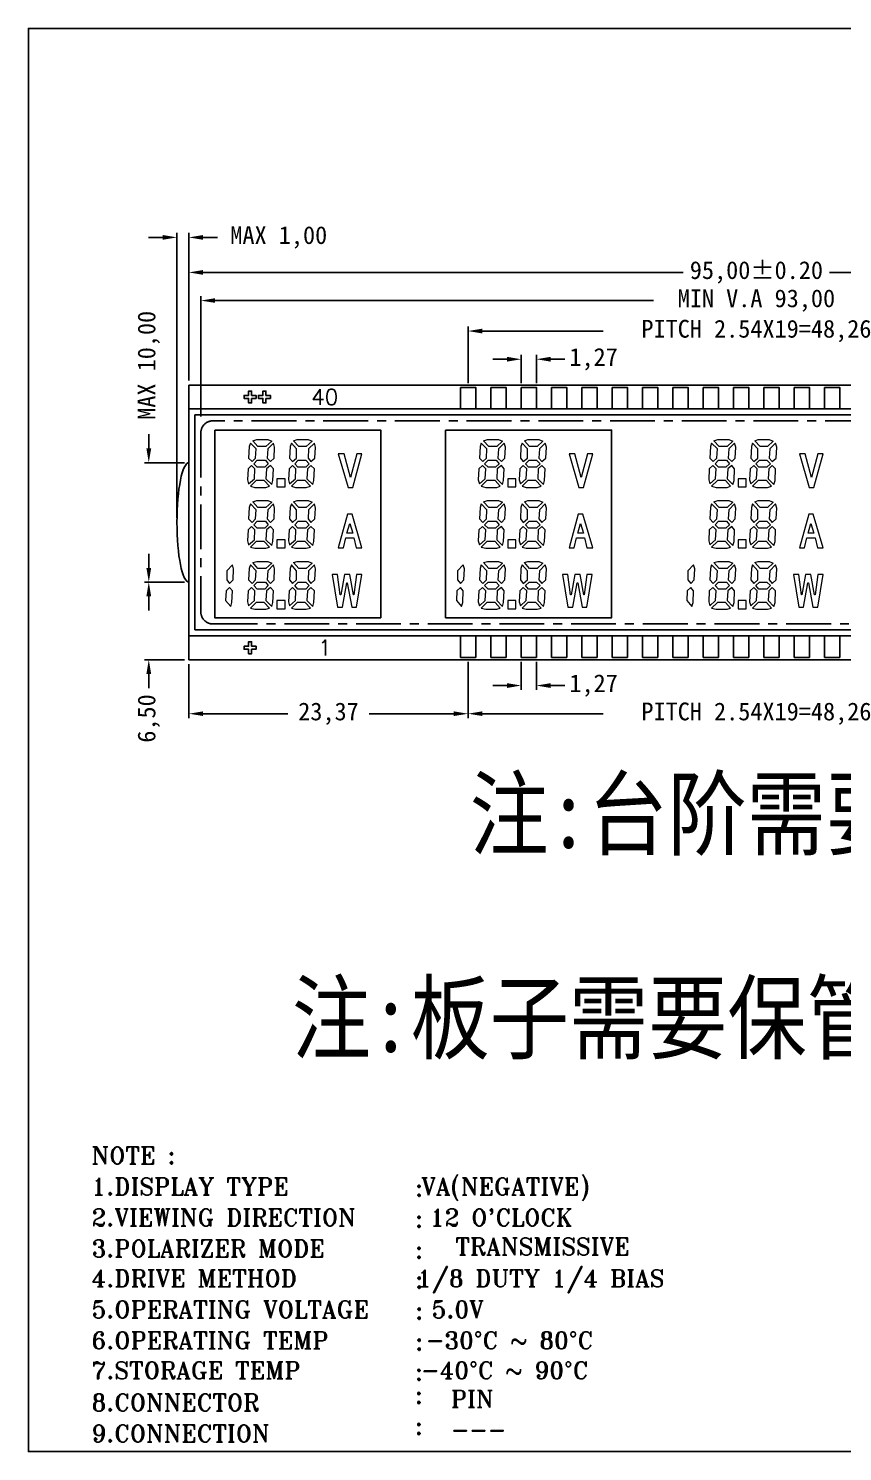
# Model space of a CAD drawing. Header units: millimetres. Extents: x 3718 to 70963, y 572 to 15149.
# Drawn here: x 3717.8 to 3786, y 574.5 to 693.6 of the extents above; entities that cross this region are included whole.
import ezdxf
from ezdxf.enums import TextEntityAlignment as Align

# ---------------------------------------------------------------- set-up
doc = ezdxf.new("R2010")
doc.units = ezdxf.units.MM
doc.header["$LTSCALE"] = 3
doc.linetypes.add('CENTER', pattern=[2, 1.25, -0.25, 0.25, -0.25])
for name, color, linetype in [('DIM', 4, 'Continuous'), ('DWG', 7, 'Continuous'), ('SY1', 2, 'Continuous'), ('SY2', 102, 'Continuous'), ('TEXT', 40, 'Continuous'), ('VA', 6, 'Continuous')]:
    doc.layers.add(name, color=color, linetype=linetype)
doc.styles.add('romans', font='romans.shx')
doc.styles.add('ROMANT', font='ROMANT.shx', dxfattribs={"oblique": 10})
doc.styles.add('th', font='SimSun.ttf')
doc.dimstyles.new('LCDDIM', dxfattribs={"dimtxt": 1.49, "dimasz": 1.192, "dimexe": 0.3725, "dimexo": 0.3725, "dimgap": 0.298, "dimtad": 0, "dimzin": 0, "dimtxsty": 'Standard', "dimcen": 2.5, "dimadec": 0, "dimazin": 0, "dimtfac": 1, "dimtofl": 0, "dimtmove": 0, "dimatfit": 3, "dimfxl": 1, "dimarcsym": 0})

# ---------------------------------------------------------------- blocks, each defined once
blk = doc.blocks.new('*D8')
at = {"layer": 'Defpoints', "color": 0, "linetype": 'ByBlock'}
for p in [(3826.28, 673.21), (3731.28, 663.78), (3826.28, 663.78)]:
    blk.add_point(p, dxfattribs=at)
at = {"layer": 'DIM', "color": 0, "linetype": 'ByBlock', "lineweight": -2}
for p, q in [((3731.28, 664.15), (3731.28, 673.58)), ((3732.47, 673.21), (3772.64, 673.21)), ((3825.08, 673.21), (3784.91, 673.21)), ((3826.28, 664.15), (3826.28, 673.58))]:
    blk.add_line(p, q, dxfattribs=at)
at = {"layer": 'DIM', "color": 0, "linetype": 'ByBlock'}
for points in [[(3732.47, 673.41), (3732.47, 673.01), (3731.28, 673.21)], [(3825.08, 673.41), (3825.08, 673.01), (3826.28, 673.21)]]:
    blk.add_solid(points, dxfattribs=at)
at = {"layer": 'DIM', "color": 4, "linetype": 'ByBlock', "insert": (3778.78, 673.21), "char_height": 1.49, "attachment_point": 5}
blk.add_mtext('95,00%%p0.20', dxfattribs=at)
blk = doc.blocks.new('*D9')
at = {"layer": 'Defpoints', "color": 0, "linetype": 'ByBlock'}
for p in [(3825.28, 670.85), (3732.28, 660.78), (3825.28, 660.78)]:
    blk.add_point(p, dxfattribs=at)
at = {"layer": 'DIM', "color": 0, "linetype": 'ByBlock', "lineweight": -2}
for p, q in [((3732.28, 661.15), (3732.28, 671.23)), ((3733.47, 670.85), (3770.16, 670.85)), ((3824.08, 670.85), (3787.39, 670.85)), ((3825.28, 661.15), (3825.28, 671.23))]:
    blk.add_line(p, q, dxfattribs=at)
at = {"layer": 'DIM', "color": 0, "linetype": 'ByBlock'}
for points in [[(3733.47, 671.05), (3733.47, 670.66), (3732.28, 670.85)], [(3824.08, 671.05), (3824.08, 670.66), (3825.28, 670.85)]]:
    blk.add_solid(points, dxfattribs=at)
at = {"layer": 'DIM', "color": 4, "linetype": 'ByBlock', "insert": (3778.78, 670.85), "char_height": 1.49, "attachment_point": 5}
blk.add_mtext('MIN V.A 93,00', dxfattribs=at)
blk = doc.blocks.new('*D10')
at = {"layer": 'Defpoints', "color": 0, "linetype": 'ByBlock'}
for p in [(3759.09, 640.98), (3760.36, 640.98), (3760.36, 638.62)]:
    blk.add_point(p, dxfattribs=at)
at = {"layer": 'DIM', "color": 0, "linetype": 'ByBlock', "lineweight": -2}
for p, q in [((3759.09, 640.61), (3759.09, 638.25)), ((3760.36, 640.61), (3760.36, 638.25)), ((3757.9, 638.62), (3756.71, 638.62)), ((3761.55, 638.62), (3762.75, 638.62))]:
    blk.add_line(p, q, dxfattribs=at)
at = {"layer": 'DIM', "color": 0, "linetype": 'ByBlock'}
for points in [[(3757.9, 638.82), (3757.9, 638.42), (3759.09, 638.62)], [(3761.55, 638.82), (3761.55, 638.42), (3760.36, 638.62)]]:
    blk.add_solid(points, dxfattribs=at)
at = {"layer": 'DIM', "color": 4, "linetype": 'ByBlock', "insert": (3765.15, 638.62), "char_height": 1.49, "attachment_point": 5}
blk.add_mtext('1,27', dxfattribs=at)
blk = doc.blocks.new('*D12')
at = {"layer": 'Defpoints', "color": 0, "linetype": 'ByBlock'}
for p in [(3754.65, 640.98), (3802.91, 640.98), (3802.91, 636.26)]:
    blk.add_point(p, dxfattribs=at)
at = {"layer": 'DIM', "color": 0, "linetype": 'ByBlock', "lineweight": -2}
for p, q in [((3754.65, 640.61), (3754.65, 635.89)), ((3802.91, 640.61), (3802.91, 635.89)), ((3755.84, 636.26), (3765.94, 636.26)), ((3801.71, 636.26), (3791.62, 636.26))]:
    blk.add_line(p, q, dxfattribs=at)
at = {"layer": 'DIM', "color": 0, "linetype": 'ByBlock'}
for points in [[(3755.84, 636.46), (3755.84, 636.07), (3754.65, 636.26)], [(3801.71, 636.46), (3801.71, 636.07), (3802.91, 636.26)]]:
    blk.add_solid(points, dxfattribs=at)
at = {"layer": 'DIM', "color": 4, "linetype": 'ByBlock', "insert": (3778.78, 636.26), "char_height": 1.49, "attachment_point": 5}
blk.add_mtext('PITCH 2.54X19=48,26', dxfattribs=at)
blk = doc.blocks.new('*D18')
at = {"layer": 'Defpoints', "color": 0, "linetype": 'ByBlock'}
for p in [(3727.92, 657.28), (3731.28, 657.28), (3731.28, 647.28)]:
    blk.add_point(p, dxfattribs=at)
at = {"layer": 'DIM', "color": 0, "linetype": 'ByBlock', "lineweight": -2}
for p, q in [((3727.92, 658.47), (3727.92, 659.66)), ((3730.9, 657.28), (3727.55, 657.28)), ((3730.9, 647.28), (3727.55, 647.28)), ((3727.92, 646.09), (3727.92, 644.9))]:
    blk.add_line(p, q, dxfattribs=at)
at = {"layer": 'DIM', "color": 0, "linetype": 'ByBlock'}
for points in [[(3727.72, 658.47), (3728.12, 658.47), (3727.92, 657.28)], [(3727.72, 646.09), (3728.12, 646.09), (3727.92, 647.28)]]:
    blk.add_solid(points, dxfattribs=at)
at = {"layer": 'DIM', "color": 4, "linetype": 'ByBlock', "insert": (3727.92, 665.43), "char_height": 1.49, "attachment_point": 5, "rotation": 90}
blk.add_mtext('MAX 10,00', dxfattribs=at)
blk = doc.blocks.new('*D19')
at = {"layer": 'Defpoints', "color": 0, "linetype": 'ByBlock'}
for p in [(3731.28, 647.28), (3727.92, 640.78), (3731.28, 640.78)]:
    blk.add_point(p, dxfattribs=at)
at = {"layer": 'DIM', "color": 0, "linetype": 'ByBlock', "lineweight": -2}
for p, q in [((3727.92, 648.47), (3727.92, 649.66)), ((3730.9, 647.28), (3727.55, 647.28)), ((3730.9, 640.78), (3727.55, 640.78)), ((3727.92, 639.59), (3727.92, 638.4))]:
    blk.add_line(p, q, dxfattribs=at)
at = {"layer": 'DIM', "color": 0, "linetype": 'ByBlock'}
for points in [[(3727.72, 648.47), (3728.12, 648.47), (3727.92, 647.28)], [(3727.72, 639.59), (3728.12, 639.59), (3727.92, 640.78)]]:
    blk.add_solid(points, dxfattribs=at)
at = {"layer": 'DIM', "color": 4, "linetype": 'ByBlock', "insert": (3727.92, 635.86), "char_height": 1.49, "attachment_point": 5, "rotation": 90}
blk.add_mtext('6,50', dxfattribs=at)
blk = doc.blocks.new('*D20')
at = {"layer": 'Defpoints', "color": 0, "linetype": 'ByBlock'}
for p in [(3730.28, 676.14), (3731.28, 663.78), (3730.28, 652.28)]:
    blk.add_point(p, dxfattribs=at)
at = {"layer": 'DIM', "color": 0, "linetype": 'ByBlock', "lineweight": -2}
for p, q in [((3729.08, 676.14), (3727.89, 676.14)), ((3730.28, 652.65), (3730.28, 676.51)), ((3731.28, 664.15), (3731.28, 676.51)), ((3732.47, 676.14), (3733.66, 676.14))]:
    blk.add_line(p, q, dxfattribs=at)
at = {"layer": 'DIM', "color": 0, "linetype": 'ByBlock'}
for points in [[(3729.08, 676.34), (3729.08, 675.94), (3730.28, 676.14)], [(3732.47, 676.34), (3732.47, 675.94), (3731.28, 676.14)]]:
    blk.add_solid(points, dxfattribs=at)
at = {"layer": 'DIM', "color": 4, "linetype": 'ByBlock', "insert": (3738.8, 676.14), "char_height": 1.49, "attachment_point": 5}
blk.add_mtext('MAX 1,00', dxfattribs=at)
blk = doc.blocks.new('*D21')
at = {"layer": 'Defpoints', "color": 0, "linetype": 'ByBlock'}
for p in [(3731.28, 640.78), (3754.65, 640.98), (3731.28, 636.26)]:
    blk.add_point(p, dxfattribs=at)
at = {"layer": 'DIM', "color": 0, "linetype": 'ByBlock', "lineweight": -2}
for p, q in [((3731.28, 640.41), (3731.28, 635.89)), ((3754.65, 640.61), (3754.65, 635.89)), ((3732.47, 636.26), (3739.56, 636.26)), ((3753.45, 636.26), (3746.36, 636.26))]:
    blk.add_line(p, q, dxfattribs=at)
at = {"layer": 'DIM', "color": 0, "linetype": 'ByBlock'}
for points in [[(3732.47, 636.46), (3732.47, 636.07), (3731.28, 636.26)], [(3753.45, 636.46), (3753.45, 636.07), (3754.65, 636.26)]]:
    blk.add_solid(points, dxfattribs=at)
at = {"layer": 'DIM', "color": 4, "linetype": 'ByBlock', "insert": (3742.96, 636.26), "char_height": 1.49, "attachment_point": 5}
blk.add_mtext('23,37', dxfattribs=at)
blk = doc.blocks.new('*D22')
at = {"layer": 'Defpoints', "color": 0, "linetype": 'ByBlock'}
for p in [(3760.36, 665.94), (3759.09, 663.58), (3760.36, 663.58)]:
    blk.add_point(p, dxfattribs=at)
at = {"layer": 'DIM', "color": 0, "linetype": 'ByBlock', "lineweight": -2}
for p, q in [((3759.09, 663.95), (3759.09, 666.31)), ((3760.36, 663.95), (3760.36, 666.31)), ((3757.9, 665.94), (3756.71, 665.94)), ((3761.55, 665.94), (3762.75, 665.94))]:
    blk.add_line(p, q, dxfattribs=at)
at = {"layer": 'DIM', "color": 0, "linetype": 'ByBlock'}
for points in [[(3757.9, 666.14), (3757.9, 665.74), (3759.09, 665.94)], [(3761.55, 666.14), (3761.55, 665.74), (3760.36, 665.94)]]:
    blk.add_solid(points, dxfattribs=at)
at = {"layer": 'DIM', "color": 4, "linetype": 'ByBlock', "insert": (3765.15, 665.94), "char_height": 1.49, "attachment_point": 5}
blk.add_mtext('1,27', dxfattribs=at)
blk = doc.blocks.new('*D24')
at = {"layer": 'Defpoints', "color": 0, "linetype": 'ByBlock'}
for p in [(3802.91, 668.3), (3754.65, 663.58), (3802.91, 663.58)]:
    blk.add_point(p, dxfattribs=at)
at = {"layer": 'DIM', "color": 0, "linetype": 'ByBlock', "lineweight": -2}
for p, q in [((3754.65, 663.95), (3754.65, 668.67)), ((3802.91, 663.95), (3802.91, 668.67)), ((3755.84, 668.3), (3765.94, 668.3)), ((3801.71, 668.3), (3791.62, 668.3))]:
    blk.add_line(p, q, dxfattribs=at)
at = {"layer": 'DIM', "color": 0, "linetype": 'ByBlock'}
for points in [[(3755.84, 668.5), (3755.84, 668.1), (3754.65, 668.3)], [(3801.71, 668.5), (3801.71, 668.1), (3802.91, 668.3)]]:
    blk.add_solid(points, dxfattribs=at)
at = {"layer": 'DIM', "color": 4, "linetype": 'ByBlock', "insert": (3778.78, 668.3), "char_height": 1.49, "attachment_point": 5}
blk.add_mtext('PITCH 2.54X19=48,26', dxfattribs=at)

msp = doc.modelspace()

# ---------------------------------------------------------------- linework, layer by layer
at = {"linetype": 'ByBlock'}
msp.add_lwpolyline([(3883.824, 574.488), (3717.849, 574.488), (3717.849, 693.634), (3883.824, 693.634)], close=True, dxfattribs=at)
at = {"layer": 'DWG'}
for points in [[(3731.277, 663.78), (3731.277, 640.78), (3826.277, 640.78), (3826.277, 663.78)], [(3736.527, 662.655), (3736.527, 662.28), (3736.277, 662.28), (3736.277, 662.655), (3735.902, 662.655), (3735.902, 662.905), (3736.277, 662.905), (3736.277, 663.28), (3736.527, 663.28), (3736.527, 662.905), (3736.902, 662.905), (3736.902, 662.655)], [(3737.727, 662.655), (3737.727, 662.28), (3737.477, 662.28), (3737.477, 662.655), (3737.102, 662.655), (3737.102, 662.905), (3737.477, 662.905), (3737.477, 663.28), (3737.727, 663.28), (3737.727, 662.905), (3738.102, 662.905), (3738.102, 662.655)], [(3754.012, 663.58), (3754.012, 661.78), (3755.282, 661.78), (3755.282, 663.58)], [(3756.552, 663.58), (3756.552, 661.78), (3757.822, 661.78), (3757.822, 663.58)], [(3759.092, 663.58), (3759.092, 661.78), (3760.362, 661.78), (3760.362, 663.58)], [(3761.632, 663.58), (3761.632, 661.78), (3762.902, 661.78), (3762.902, 663.58)], [(3764.172, 663.58), (3764.172, 661.78), (3765.442, 661.78), (3765.442, 663.58)], [(3766.712, 663.58), (3766.712, 661.78), (3767.982, 661.78), (3767.982, 663.58)], [(3769.252, 663.58), (3769.252, 661.78), (3770.522, 661.78), (3770.522, 663.58)], [(3771.792, 663.58), (3771.792, 661.78), (3773.062, 661.78), (3773.062, 663.58)], [(3774.332, 663.58), (3774.332, 661.78), (3775.602, 661.78), (3775.602, 663.58)], [(3776.872, 663.58), (3776.872, 661.78), (3778.142, 661.78), (3778.142, 663.58)], [(3779.412, 663.58), (3779.412, 661.78), (3780.682, 661.78), (3780.682, 663.58)], [(3781.952, 663.58), (3781.952, 661.78), (3783.222, 661.78), (3783.222, 663.58)], [(3784.492, 663.58), (3784.492, 661.78), (3785.762, 661.78), (3785.762, 663.58)], [(3731.777, 643.28), (3731.777, 661.28), (3825.777, 661.28), (3825.777, 643.28)], [(3736.527, 641.655), (3736.527, 641.28), (3736.277, 641.28), (3736.277, 641.655), (3735.902, 641.655), (3735.902, 641.905), (3736.277, 641.905), (3736.277, 642.28), (3736.527, 642.28), (3736.527, 641.905), (3736.902, 641.905), (3736.902, 641.655)], [(3754.012, 640.98), (3754.012, 642.78), (3755.282, 642.78), (3755.282, 640.98)], [(3756.552, 640.98), (3756.552, 642.78), (3757.822, 642.78), (3757.822, 640.98)], [(3759.092, 640.98), (3759.092, 642.78), (3760.362, 642.78), (3760.362, 640.98)], [(3761.632, 640.98), (3761.632, 642.78), (3762.902, 642.78), (3762.902, 640.98)], [(3764.172, 640.98), (3764.172, 642.78), (3765.442, 642.78), (3765.442, 640.98)], [(3766.712, 640.98), (3766.712, 642.78), (3767.982, 642.78), (3767.982, 640.98)], [(3769.252, 640.98), (3769.252, 642.78), (3770.522, 642.78), (3770.522, 640.98)], [(3771.792, 640.98), (3771.792, 642.78), (3773.062, 642.78), (3773.062, 640.98)], [(3774.332, 640.98), (3774.332, 642.78), (3775.602, 642.78), (3775.602, 640.98)], [(3776.872, 640.98), (3776.872, 642.78), (3778.142, 642.78), (3778.142, 640.98)], [(3779.412, 640.98), (3779.412, 642.78), (3780.682, 642.78), (3780.682, 640.98)], [(3781.952, 640.98), (3781.952, 642.78), (3783.222, 642.78), (3783.222, 640.98)], [(3784.492, 640.98), (3784.492, 642.78), (3785.762, 642.78), (3785.762, 640.98)]]:
    msp.add_lwpolyline(points, close=True, dxfattribs=at)
for points in [[(3731.277, 661.78), (3826.277, 661.78)], [(3731.277, 642.78), (3826.277, 642.78)]]:
    msp.add_lwpolyline(points, dxfattribs=at)
at = {"layer": 'DWG', "lineweight": 0}
for points in [[(3736.424, 658.925), (3736.328, 658.635), (3736.28, 657.671), (3736.569, 657.381), (3736.858, 657.671), (3736.907, 658.442)], [(3737.051, 658.635), (3736.617, 659.117), (3736.955, 659.214), (3737.871, 659.214), (3738.209, 659.069), (3737.726, 658.635)], [(3738.353, 658.925), (3737.871, 658.442), (3737.823, 657.671), (3738.112, 657.381), (3738.402, 657.671), (3738.45, 658.587)], [(3739.853, 658.925), (3739.757, 658.635), (3739.709, 657.671), (3739.95, 657.381), (3740.287, 657.671), (3740.287, 658.442)], [(3741.107, 658.635), (3740.48, 658.635), (3740.046, 659.117), (3740.336, 659.214), (3741.252, 659.214), (3741.589, 659.069)], [(3741.782, 658.925), (3741.3, 658.442), (3741.252, 657.671), (3741.493, 657.381), (3741.831, 657.671), (3741.879, 658.587)], [(3755.743, 658.925), (3755.646, 658.635), (3755.598, 657.671), (3755.887, 657.381), (3756.177, 657.671), (3756.225, 658.442)], [(3756.37, 658.635), (3755.936, 659.117), (3756.273, 659.214), (3757.19, 659.214), (3757.527, 659.069), (3757.045, 658.635)], [(3757.672, 658.925), (3757.19, 658.442), (3757.141, 657.671), (3757.431, 657.381), (3757.72, 657.671), (3757.768, 658.587)], [(3759.172, 658.925), (3759.075, 658.635), (3759.027, 657.671), (3759.268, 657.381), (3759.606, 657.671), (3759.606, 658.442)], [(3760.426, 658.635), (3759.799, 658.635), (3759.365, 659.117), (3759.654, 659.214), (3760.57, 659.214), (3760.908, 659.069)], [(3761.101, 658.925), (3760.618, 658.442), (3760.57, 657.671), (3760.811, 657.381), (3761.149, 657.671), (3761.197, 658.587)], [(3775.027, 658.925), (3774.931, 658.635), (3774.882, 657.671), (3775.172, 657.381), (3775.461, 657.671), (3775.509, 658.442)], [(3775.654, 658.635), (3775.22, 659.117), (3775.558, 659.214), (3776.474, 659.214), (3776.811, 659.069), (3776.329, 658.635)], [(3776.956, 658.925), (3776.474, 658.442), (3776.426, 657.671), (3776.715, 657.381), (3777.004, 657.671), (3777.052, 658.587)], [(3778.456, 658.925), (3778.36, 658.635), (3778.311, 657.671), (3778.552, 657.381), (3778.89, 657.671), (3778.89, 658.442)], [(3779.71, 658.635), (3779.083, 658.635), (3778.649, 659.117), (3778.938, 659.214), (3779.855, 659.214), (3780.192, 659.069)], [(3780.385, 658.925), (3779.903, 658.442), (3779.855, 657.671), (3780.096, 657.381), (3780.433, 657.671), (3780.481, 658.587)], [(3745.325, 658.008), (3744.795, 656.031), (3744.265, 658.008), (3743.782, 658.008), (3744.602, 655.211), (3744.988, 655.211), (3745.759, 658.008)], [(3764.644, 658.008), (3764.113, 656.031), (3763.583, 658.008), (3763.101, 658.008), (3763.92, 655.211), (3764.306, 655.211), (3765.078, 658.008)], [(3783.928, 658.008), (3783.398, 656.031), (3782.867, 658.008), (3782.385, 658.008), (3783.205, 655.211), (3783.591, 655.211), (3784.362, 658.008)], [(3736.183, 655.838), (3736.28, 655.501), (3736.762, 655.935), (3736.81, 656.755), (3736.521, 657.044), (3736.232, 656.755)], [(3737.003, 657.478), (3737.678, 657.478), (3737.919, 657.189), (3737.63, 656.899), (3737.003, 656.899), (3736.714, 657.189)], [(3738.305, 655.79), (3738.353, 656.755), (3738.112, 657.044), (3737.775, 656.755), (3737.726, 655.935), (3738.209, 655.453)], [(3739.612, 655.838), (3739.709, 655.501), (3740.191, 655.935), (3740.239, 656.755), (3739.95, 657.044), (3739.66, 656.755)], [(3740.432, 657.478), (3741.059, 657.478), (3741.348, 657.189), (3741.059, 656.899), (3740.384, 656.899), (3740.143, 657.189)], [(3741.155, 655.935), (3741.638, 655.453), (3741.734, 655.79), (3741.782, 656.755), (3741.493, 657.044), (3741.204, 656.755)], [(3755.502, 655.838), (3755.598, 655.501), (3756.08, 655.935), (3756.129, 656.755), (3755.839, 657.044), (3755.55, 656.755)], [(3756.321, 657.478), (3756.997, 657.478), (3757.238, 657.189), (3756.948, 656.899), (3756.321, 656.899), (3756.032, 657.189)], [(3757.624, 655.79), (3757.672, 656.755), (3757.431, 657.044), (3757.093, 656.755), (3757.045, 655.935), (3757.527, 655.453)], [(3758.931, 655.838), (3759.027, 655.501), (3759.509, 655.935), (3759.558, 656.755), (3759.268, 657.044), (3758.979, 656.755)], [(3759.75, 657.478), (3760.377, 657.478), (3760.667, 657.189), (3760.377, 656.899), (3759.702, 656.899), (3759.461, 657.189)], [(3760.474, 655.935), (3760.956, 655.453), (3761.052, 655.79), (3761.101, 656.755), (3760.811, 657.044), (3760.522, 656.755)], [(3774.786, 655.838), (3774.882, 655.501), (3775.365, 655.935), (3775.413, 656.755), (3775.124, 657.044), (3774.834, 656.755)], [(3775.606, 657.478), (3776.281, 657.478), (3776.522, 657.189), (3776.233, 656.899), (3775.606, 656.899), (3775.316, 657.189)], [(3776.908, 655.79), (3776.956, 656.755), (3776.715, 657.044), (3776.377, 656.755), (3776.329, 655.935), (3776.811, 655.453)], [(3778.215, 655.838), (3778.311, 655.501), (3778.794, 655.935), (3778.842, 656.755), (3778.552, 657.044), (3778.263, 656.755)], [(3779.035, 657.478), (3779.662, 657.478), (3779.951, 657.189), (3779.662, 656.899), (3778.986, 656.899), (3778.745, 657.189)], [(3779.758, 655.935), (3780.24, 655.453), (3780.337, 655.79), (3780.385, 656.755), (3780.096, 657.044), (3779.806, 656.755)], [(3736.907, 655.79), (3736.424, 655.308), (3736.81, 655.211), (3737.726, 655.211), (3738.016, 655.308), (3737.582, 655.79)], [(3739.323, 655.26), (3739.323, 655.935), (3738.648, 655.935), (3738.648, 655.26)], [(3741.011, 655.79), (3740.336, 655.79), (3739.853, 655.308), (3740.191, 655.211), (3741.107, 655.211), (3741.445, 655.308)], [(3756.225, 655.79), (3755.743, 655.308), (3756.129, 655.211), (3757.045, 655.211), (3757.334, 655.308), (3756.9, 655.79)], [(3758.641, 655.26), (3758.641, 655.935), (3757.966, 655.935), (3757.966, 655.26)], [(3760.329, 655.79), (3759.654, 655.79), (3759.172, 655.308), (3759.509, 655.211), (3760.426, 655.211), (3760.763, 655.308)], [(3775.509, 655.79), (3775.027, 655.308), (3775.413, 655.211), (3776.329, 655.211), (3776.618, 655.308), (3776.184, 655.79)], [(3777.925, 655.26), (3777.925, 655.935), (3777.25, 655.935), (3777.25, 655.26)], [(3779.613, 655.79), (3778.938, 655.79), (3778.456, 655.308), (3778.794, 655.211), (3779.71, 655.211), (3780.047, 655.308)], [(3736.424, 653.822), (3736.328, 653.533), (3736.28, 652.568), (3736.569, 652.279), (3736.858, 652.568), (3736.907, 653.34)], [(3737.051, 653.533), (3736.617, 654.015), (3736.955, 654.111), (3737.871, 654.111), (3738.209, 653.967), (3737.726, 653.533)], [(3738.353, 653.822), (3737.871, 653.34), (3737.823, 652.568), (3738.112, 652.279), (3738.402, 652.568), (3738.45, 653.484)], [(3739.853, 653.822), (3739.757, 653.533), (3739.709, 652.568), (3739.95, 652.279), (3740.287, 652.568), (3740.287, 653.34)], [(3741.107, 653.533), (3740.48, 653.533), (3740.046, 654.015), (3740.336, 654.111), (3741.252, 654.111), (3741.589, 653.967)], [(3741.782, 653.822), (3741.3, 653.34), (3741.252, 652.568), (3741.493, 652.279), (3741.831, 652.568), (3741.879, 653.484)], [(3744.94, 652.958), (3744.554, 652.958), (3743.782, 650.161), (3744.216, 650.161), (3744.409, 650.981), (3745.084, 650.981), (3745.277, 650.161), (3745.759, 650.161)], [(3755.743, 653.822), (3755.646, 653.533), (3755.598, 652.568), (3755.887, 652.279), (3756.177, 652.568), (3756.225, 653.34)], [(3756.37, 653.533), (3755.936, 654.015), (3756.273, 654.111), (3757.19, 654.111), (3757.527, 653.967), (3757.045, 653.533)], [(3757.672, 653.822), (3757.19, 653.34), (3757.141, 652.568), (3757.431, 652.279), (3757.72, 652.568), (3757.768, 653.484)], [(3759.172, 653.822), (3759.075, 653.533), (3759.027, 652.568), (3759.268, 652.279), (3759.606, 652.568), (3759.606, 653.34)], [(3760.426, 653.533), (3759.799, 653.533), (3759.365, 654.015), (3759.654, 654.111), (3760.57, 654.111), (3760.908, 653.967)], [(3761.101, 653.822), (3760.618, 653.34), (3760.57, 652.568), (3760.811, 652.279), (3761.149, 652.568), (3761.197, 653.484)], [(3764.258, 652.958), (3763.872, 652.958), (3763.101, 650.161), (3763.535, 650.161), (3763.728, 650.981), (3764.403, 650.981), (3764.596, 650.161), (3765.078, 650.161)], [(3775.027, 653.822), (3774.931, 653.533), (3774.882, 652.568), (3775.172, 652.279), (3775.461, 652.568), (3775.509, 653.34)], [(3775.654, 653.533), (3775.22, 654.015), (3775.558, 654.111), (3776.474, 654.111), (3776.811, 653.967), (3776.329, 653.533)], [(3776.956, 653.822), (3776.474, 653.34), (3776.426, 652.568), (3776.715, 652.279), (3777.004, 652.568), (3777.052, 653.484)], [(3778.456, 653.822), (3778.36, 653.533), (3778.311, 652.568), (3778.552, 652.279), (3778.89, 652.568), (3778.89, 653.34)], [(3779.71, 653.533), (3779.083, 653.533), (3778.649, 654.015), (3778.938, 654.111), (3779.855, 654.111), (3780.192, 653.967)], [(3780.385, 653.822), (3779.903, 653.34), (3779.855, 652.568), (3780.096, 652.279), (3780.433, 652.568), (3780.481, 653.484)], [(3783.542, 652.958), (3783.157, 652.958), (3782.385, 650.161), (3782.819, 650.161), (3783.012, 650.981), (3783.687, 650.981), (3783.88, 650.161), (3784.362, 650.161)], [(3736.183, 650.736), (3736.28, 650.398), (3736.762, 650.832), (3736.81, 651.652), (3736.521, 651.941), (3736.232, 651.652)], [(3737.003, 652.375), (3737.678, 652.375), (3737.919, 652.086), (3737.63, 651.797), (3737.003, 651.797), (3736.714, 652.086)], [(3738.305, 650.688), (3738.353, 651.652), (3738.112, 651.941), (3737.775, 651.652), (3737.726, 650.832), (3738.209, 650.35)], [(3739.612, 650.736), (3739.709, 650.398), (3740.191, 650.832), (3740.239, 651.652), (3739.95, 651.941), (3739.66, 651.652)], [(3740.432, 652.375), (3741.059, 652.375), (3741.348, 652.086), (3741.059, 651.797), (3740.384, 651.797), (3740.143, 652.086)], [(3741.155, 650.832), (3741.638, 650.35), (3741.734, 650.688), (3741.782, 651.652), (3741.493, 651.941), (3741.204, 651.652)], [(3744.506, 651.367), (3744.747, 652.187), (3744.988, 651.367)], [(3755.502, 650.736), (3755.598, 650.398), (3756.08, 650.832), (3756.129, 651.652), (3755.839, 651.941), (3755.55, 651.652)], [(3756.321, 652.375), (3756.997, 652.375), (3757.238, 652.086), (3756.948, 651.797), (3756.321, 651.797), (3756.032, 652.086)], [(3757.624, 650.688), (3757.672, 651.652), (3757.431, 651.941), (3757.093, 651.652), (3757.045, 650.832), (3757.527, 650.35)], [(3758.931, 650.736), (3759.027, 650.398), (3759.509, 650.832), (3759.558, 651.652), (3759.268, 651.941), (3758.979, 651.652)], [(3759.75, 652.375), (3760.377, 652.375), (3760.667, 652.086), (3760.377, 651.797), (3759.702, 651.797), (3759.461, 652.086)], [(3760.474, 650.832), (3760.956, 650.35), (3761.052, 650.688), (3761.101, 651.652), (3760.811, 651.941), (3760.522, 651.652)], [(3763.824, 651.367), (3764.065, 652.187), (3764.306, 651.367)], [(3774.786, 650.736), (3774.882, 650.398), (3775.365, 650.832), (3775.413, 651.652), (3775.124, 651.941), (3774.834, 651.652)], [(3775.606, 652.375), (3776.281, 652.375), (3776.522, 652.086), (3776.233, 651.797), (3775.606, 651.797), (3775.316, 652.086)], [(3776.908, 650.688), (3776.956, 651.652), (3776.715, 651.941), (3776.377, 651.652), (3776.329, 650.832), (3776.811, 650.35)], [(3778.215, 650.736), (3778.311, 650.398), (3778.794, 650.832), (3778.842, 651.652), (3778.552, 651.941), (3778.263, 651.652)], [(3779.035, 652.375), (3779.662, 652.375), (3779.951, 652.086), (3779.662, 651.797), (3778.986, 651.797), (3778.745, 652.086)], [(3779.758, 650.832), (3780.24, 650.35), (3780.337, 650.688), (3780.385, 651.652), (3780.096, 651.941), (3779.806, 651.652)], [(3783.108, 651.367), (3783.349, 652.187), (3783.591, 651.367)], [(3736.907, 650.688), (3736.424, 650.205), (3736.81, 650.109), (3737.726, 650.109), (3738.016, 650.205), (3737.582, 650.688)], [(3739.323, 650.157), (3739.323, 650.832), (3738.648, 650.832), (3738.648, 650.157)], [(3741.011, 650.688), (3740.336, 650.688), (3739.853, 650.205), (3740.191, 650.109), (3741.107, 650.109), (3741.445, 650.205)], [(3756.225, 650.688), (3755.743, 650.205), (3756.129, 650.109), (3757.045, 650.109), (3757.334, 650.205), (3756.9, 650.688)], [(3758.641, 650.157), (3758.641, 650.832), (3757.966, 650.832), (3757.966, 650.157)], [(3760.329, 650.688), (3759.654, 650.688), (3759.172, 650.205), (3759.509, 650.109), (3760.426, 650.109), (3760.763, 650.205)], [(3775.509, 650.688), (3775.027, 650.205), (3775.413, 650.109), (3776.329, 650.109), (3776.618, 650.205), (3776.184, 650.688)], [(3777.925, 650.157), (3777.925, 650.832), (3777.25, 650.832), (3777.25, 650.157)], [(3779.613, 650.688), (3778.938, 650.688), (3778.456, 650.205), (3778.794, 650.109), (3779.71, 650.109), (3780.047, 650.205)], [(3734.924, 648.72), (3734.442, 648.237), (3734.442, 647.466), (3734.683, 647.176), (3734.973, 647.466), (3735.021, 648.382)], [(3736.424, 648.72), (3736.328, 648.43), (3736.28, 647.466), (3736.569, 647.176), (3736.858, 647.466), (3736.907, 648.237)], [(3737.051, 648.43), (3736.617, 648.912), (3736.955, 649.009), (3737.871, 649.009), (3738.209, 648.864), (3737.726, 648.43)], [(3738.353, 648.72), (3737.871, 648.237), (3737.823, 647.466), (3738.112, 647.176), (3738.402, 647.466), (3738.45, 648.382)], [(3739.853, 648.72), (3739.757, 648.43), (3739.709, 647.466), (3739.95, 647.176), (3740.287, 647.466), (3740.287, 648.237)], [(3741.107, 648.43), (3740.48, 648.43), (3740.046, 648.912), (3740.336, 649.009), (3741.252, 649.009), (3741.589, 648.864)], [(3741.782, 648.72), (3741.3, 648.237), (3741.252, 647.466), (3741.493, 647.176), (3741.831, 647.466), (3741.879, 648.382)], [(3754.243, 648.72), (3753.761, 648.237), (3753.761, 647.466), (3754.002, 647.176), (3754.291, 647.466), (3754.339, 648.382)], [(3755.743, 648.72), (3755.646, 648.43), (3755.598, 647.466), (3755.887, 647.176), (3756.177, 647.466), (3756.225, 648.237)], [(3756.37, 648.43), (3755.936, 648.912), (3756.273, 649.009), (3757.19, 649.009), (3757.527, 648.864), (3757.045, 648.43)], [(3757.672, 648.72), (3757.19, 648.237), (3757.141, 647.466), (3757.431, 647.176), (3757.72, 647.466), (3757.768, 648.382)], [(3759.172, 648.72), (3759.075, 648.43), (3759.027, 647.466), (3759.268, 647.176), (3759.606, 647.466), (3759.606, 648.237)], [(3760.426, 648.43), (3759.799, 648.43), (3759.365, 648.912), (3759.654, 649.009), (3760.57, 649.009), (3760.908, 648.864)], [(3761.101, 648.72), (3760.618, 648.237), (3760.57, 647.466), (3760.811, 647.176), (3761.149, 647.466), (3761.197, 648.382)], [(3773.527, 648.72), (3773.045, 648.237), (3773.045, 647.466), (3773.286, 647.176), (3773.575, 647.466), (3773.624, 648.382)], [(3775.027, 648.72), (3774.931, 648.43), (3774.882, 647.466), (3775.172, 647.176), (3775.461, 647.466), (3775.509, 648.237)], [(3775.654, 648.43), (3775.22, 648.912), (3775.558, 649.009), (3776.474, 649.009), (3776.811, 648.864), (3776.329, 648.43)], [(3776.956, 648.72), (3776.474, 648.237), (3776.426, 647.466), (3776.715, 647.176), (3777.004, 647.466), (3777.052, 648.382)], [(3778.456, 648.72), (3778.36, 648.43), (3778.311, 647.466), (3778.552, 647.176), (3778.89, 647.466), (3778.89, 648.237)], [(3779.71, 648.43), (3779.083, 648.43), (3778.649, 648.912), (3778.938, 649.009), (3779.855, 649.009), (3780.192, 648.864)], [(3780.385, 648.72), (3779.903, 648.237), (3779.855, 647.466), (3780.096, 647.176), (3780.433, 647.466), (3780.481, 648.382)], [(3737.003, 647.273), (3737.678, 647.273), (3737.919, 646.983), (3737.63, 646.694), (3737.003, 646.694), (3736.714, 646.983)], [(3740.432, 647.273), (3741.059, 647.273), (3741.348, 646.983), (3741.059, 646.694), (3740.384, 646.694), (3740.143, 646.983)], [(3744.739, 647.916), (3744.291, 647.916), (3743.984, 646.202), (3743.944, 646.202), (3743.719, 647.916), (3743.269, 647.916), (3743.719, 645.195), (3744.127, 645.195), (3744.495, 647.209), (3744.535, 647.209), (3744.903, 645.195), (3745.311, 645.195), (3745.761, 647.916), (3745.311, 647.916), (3745.087, 646.202), (3745.046, 646.202)], [(3756.321, 647.273), (3756.997, 647.273), (3757.238, 646.983), (3756.948, 646.694), (3756.321, 646.694), (3756.032, 646.983)], [(3759.75, 647.273), (3760.377, 647.273), (3760.667, 646.983), (3760.377, 646.694), (3759.702, 646.694), (3759.461, 646.983)], [(3764.023, 647.916), (3763.575, 647.916), (3763.268, 646.202), (3763.228, 646.202), (3763.003, 647.916), (3762.553, 647.916), (3763.003, 645.195), (3763.411, 645.195), (3763.779, 647.209), (3763.819, 647.209), (3764.187, 645.195), (3764.595, 645.195), (3765.045, 647.916), (3764.595, 647.916), (3764.372, 646.202), (3764.33, 646.202)], [(3775.606, 647.273), (3776.281, 647.273), (3776.522, 646.983), (3776.233, 646.694), (3775.606, 646.694), (3775.316, 646.983)], [(3779.035, 647.273), (3779.662, 647.273), (3779.951, 646.983), (3779.662, 646.694), (3778.986, 646.694), (3778.745, 646.983)], [(3783.341, 647.916), (3782.892, 647.916), (3782.585, 646.202), (3782.545, 646.202), (3782.32, 647.916), (3781.871, 647.916), (3782.32, 645.195), (3782.728, 645.195), (3783.096, 647.209), (3783.136, 647.209), (3783.504, 645.195), (3783.912, 645.195), (3784.362, 647.916), (3783.912, 647.916), (3783.689, 646.202), (3783.647, 646.202)], [(3734.346, 645.73), (3734.78, 645.247), (3734.876, 645.585), (3734.924, 646.549), (3734.683, 646.839), (3734.394, 646.549)], [(3736.183, 645.633), (3736.28, 645.296), (3736.762, 645.73), (3736.81, 646.549), (3736.521, 646.839), (3736.232, 646.549)], [(3738.305, 645.585), (3738.353, 646.549), (3738.112, 646.839), (3737.775, 646.549), (3737.726, 645.73), (3738.209, 645.247)], [(3739.612, 645.633), (3739.709, 645.296), (3740.191, 645.73), (3740.239, 646.549), (3739.95, 646.839), (3739.66, 646.549)], [(3741.155, 645.73), (3741.638, 645.247), (3741.734, 645.585), (3741.782, 646.549), (3741.493, 646.839), (3741.204, 646.549)], [(3753.664, 645.73), (3754.098, 645.247), (3754.195, 645.585), (3754.243, 646.549), (3754.002, 646.839), (3753.712, 646.549)], [(3755.502, 645.633), (3755.598, 645.296), (3756.08, 645.73), (3756.129, 646.549), (3755.839, 646.839), (3755.55, 646.549)], [(3757.624, 645.585), (3757.672, 646.549), (3757.431, 646.839), (3757.093, 646.549), (3757.045, 645.73), (3757.527, 645.247)], [(3758.931, 645.633), (3759.027, 645.296), (3759.509, 645.73), (3759.558, 646.549), (3759.268, 646.839), (3758.979, 646.549)], [(3760.474, 645.73), (3760.956, 645.247), (3761.052, 645.585), (3761.101, 646.549), (3760.811, 646.839), (3760.522, 646.549)], [(3772.948, 645.73), (3773.382, 645.247), (3773.479, 645.585), (3773.527, 646.549), (3773.286, 646.839), (3772.997, 646.549)], [(3774.786, 645.633), (3774.882, 645.296), (3775.365, 645.73), (3775.413, 646.549), (3775.124, 646.839), (3774.834, 646.549)], [(3776.908, 645.585), (3776.956, 646.549), (3776.715, 646.839), (3776.377, 646.549), (3776.329, 645.73), (3776.811, 645.247)], [(3778.215, 645.633), (3778.311, 645.296), (3778.794, 645.73), (3778.842, 646.549), (3778.552, 646.839), (3778.263, 646.549)], [(3779.758, 645.73), (3780.24, 645.247), (3780.337, 645.585), (3780.385, 646.549), (3780.096, 646.839), (3779.806, 646.549)], [(3736.907, 645.585), (3736.424, 645.103), (3736.81, 645.006), (3737.726, 645.006), (3738.016, 645.103), (3737.582, 645.585)], [(3739.323, 645.055), (3739.323, 645.73), (3738.648, 645.73), (3738.648, 645.055)], [(3741.011, 645.585), (3740.336, 645.585), (3739.853, 645.103), (3740.191, 645.006), (3741.107, 645.006), (3741.445, 645.103)], [(3756.225, 645.585), (3755.743, 645.103), (3756.129, 645.006), (3757.045, 645.006), (3757.334, 645.103), (3756.9, 645.585)], [(3758.641, 645.055), (3758.641, 645.73), (3757.966, 645.73), (3757.966, 645.055)], [(3760.329, 645.585), (3759.654, 645.585), (3759.172, 645.103), (3759.509, 645.006), (3760.426, 645.006), (3760.763, 645.103)], [(3775.509, 645.585), (3775.027, 645.103), (3775.413, 645.006), (3776.329, 645.006), (3776.618, 645.103), (3776.184, 645.585)], [(3777.925, 645.055), (3777.925, 645.73), (3777.25, 645.73), (3777.25, 645.055)], [(3779.613, 645.585), (3778.938, 645.585), (3778.456, 645.103), (3778.794, 645.006), (3779.71, 645.006), (3780.047, 645.103)]]:
    msp.add_lwpolyline(points, close=True, dxfattribs=at)
at = {"layer": 'DWG'}
msp.add_ellipse((3731.277, 652.28), major_axis=(0, -5), ratio=0.2, start_param=3.1415927, end_param=6.2831853, dxfattribs=at)
at = {"layer": 'SY1'}
msp.add_lwpolyline([(3752.761, 660.007), (3752.761, 644.295), (3766.661, 644.295), (3766.661, 660.007)], close=True, dxfattribs=at)
at = {"layer": 'SY2'}
msp.add_lwpolyline([(3733.442, 660.007), (3733.442, 644.295), (3747.342, 644.295), (3747.342, 660.007)], close=True, dxfattribs=at)
at = {"layer": 'VA', "color": 0, "linetype": 'CENTER'}
msp.add_lwpolyline([(3733.277, 643.78), (3824.277, 643.78, 0.4142136), (3825.277, 644.78), (3825.277, 659.78, 0.4142136), (3824.277, 660.78), (3733.277, 660.78, 0.4142136), (3732.277, 659.78), (3732.277, 644.78, 0.4142136)], format="xyb", close=True, dxfattribs=at)

# ---------------------------------------------------------------- texts
at = {"linetype": 'ByBlock', "style": 'ROMANT'}
for s, height, p in [('NOTE :', 1.4377, (3723.127, 598.556)), ('1.DISPLAY TYPE         VA(NEGATIVE)', 1.43765, (3723.127, 595.96)), (':', 1.438, (3750.207, 595.842)), ("2.VIEWING DIRECTION    12 O'CLOCK", 1.43765, (3723.127, 593.365)), (':', 1.438, (3750.207, 593.246)), ('3.POLARIZER MODE      ', 1.43765, (3723.127, 590.77)), ('TRANSMISSIVE', 1.43765, (3753.573, 590.939)), (':', 1.438, (3750.207, 590.651)), ('4.DRIVE METHOD        1/8 DUTY 1/4 BIAS', 1.43765, (3723.127, 588.264)), (':', 1.438, (3750.207, 588.145)), ('5.OPERATING VOLTAGE   5.0V', 1.43765, (3723.127, 585.668)), (':', 1.438, (3750.207, 585.55)), ('6.OPERATING TEMP      -30%%DC ~ 80%%DC', 1.43765, (3723.127, 583.073)), (':', 1.438, (3750.207, 582.954)), ('7.STORAGE TEMP        -40%%DC ~ 90%%DC', 1.43765, (3723.127, 580.567)), (':', 1.438, (3750.19, 580.423)), ('8.CONNECTOR', 1.43765, (3723.127, 577.878)), (':', 1.438, (3750.19, 578.492)), ('PIN', 1.4377, (3753.213, 578.173)), ('9.CONNECTION', 1.43765, (3723.127, 575.283)), (':', 1.438, (3750.19, 575.897)), ('---', 1.4377, (3753.213, 575.578))]:
    msp.add_text(s, height=height, dxfattribs=at).set_placement(p)
at = {"layer": 'DWG', "style": 'romans'}
for s, p in [('40', (3742.644, 662.78)), ('1', (3742.644, 641.78))]:
    msp.add_text(s, height=1.31, dxfattribs=at).set_placement(p, align=Align.MIDDLE)
at = {"layer": 'TEXT', "linetype": 'ByBlock', "style": 'th', "width": 0.85}
msp.add_text('注:台阶需要填充!', height=5.7185, dxfattribs=at).set_placement((3754.771, 625.02))
at = {"layer": 'TEXT', "color": 1, "linetype": 'ByBlock', "style": 'th', "width": 0.85}
msp.add_text('注:板子需要保管好，用完退还客户！', height=5.7185, dxfattribs=at).set_placement((3739.895, 607.941))

# ---------------------------------------------------------------- dimensions: what is measured, and where the dimension line sits
at = {"layer": 'DIM', "linetype": 'ByBlock'}
dim = msp.add_linear_dim(base=(3730.277, 676.136), p1=(3731.277, 663.78), p2=(3730.277, 652.28), text='MAX <>', dimstyle='LCDDIM', override={"dimclrt": 4}, dxfattribs=at)
dim.commit()
dim.dimension.update_dxf_attribs({"geometry": '*D20', "text_midpoint": (3738.801, 676.136), "dimtype": 160})
dim = msp.add_aligned_dim(p1=(3731.277, 663.78), p2=(3826.277, 663.78), distance=9.432, text='<>%%p0.20', dimstyle='LCDDIM', override={"dimclrt": 4}, dxfattribs=at)
dim.commit()
dim.dimension.update_dxf_attribs({"geometry": '*D8', "text_midpoint": (3778.777, 673.212)})
for base, p1, p2, text, picture, middle in [((3825.277, 670.854), (3732.277, 660.78), (3825.277, 660.78), 'MIN V.A <>', '*D9', (3778.777, 670.854)), ((3802.907, 668.296), (3754.647, 663.58), (3802.907, 663.58), 'PITCH 2.54X19=<>', '*D24', (3778.777, 668.296)), ((3802.907, 636.264), (3754.647, 640.98), (3802.907, 640.98), 'PITCH 2.54X19=<>', '*D12', (3778.777, 636.264))]:
    dim = msp.add_linear_dim(base=base, p1=p1, p2=p2, text=text, dimstyle='LCDDIM', override={"dimclrt": 4}, dxfattribs=at)
    dim.commit()
    dim.dimension.update_dxf_attribs({"geometry": picture, "text_midpoint": middle})
dim = msp.add_linear_dim(base=(3727.919, 657.28), p1=(3731.277, 647.28), p2=(3731.277, 657.28), angle=90, text='MAX <>', dimstyle='LCDDIM', override={"dimclrt": 4}, dxfattribs=at)
dim.commit()
dim.dimension.update_dxf_attribs({"geometry": '*D18', "text_midpoint": (3727.919, 665.426)})
for base, p1, p2, picture, middle in [((3760.362, 665.938), (3759.092, 663.58), (3760.362, 663.58), '*D22', (3765.155, 665.938)), ((3731.277, 636.264), (3754.647, 640.98), (3731.277, 640.78), '*D21', (3742.962, 636.264)), ((3760.362, 638.622), (3759.092, 640.98), (3760.362, 640.98), '*D10', (3765.155, 638.622))]:
    dim = msp.add_linear_dim(base=base, p1=p1, p2=p2, dimstyle='LCDDIM', override={"dimclrt": 4}, dxfattribs=at)
    dim.commit()
    dim.dimension.update_dxf_attribs({"geometry": picture, "text_midpoint": middle})
dim = msp.add_linear_dim(base=(3727.919, 640.78), p1=(3731.277, 647.28), p2=(3731.277, 640.78), angle=90, dimstyle='LCDDIM', override={"dimclrt": 4}, dxfattribs=at)
dim.commit()
dim.dimension.update_dxf_attribs({"geometry": '*D19', "text_midpoint": (3727.919, 635.863)})

doc.saveas('drawing.dxf')
